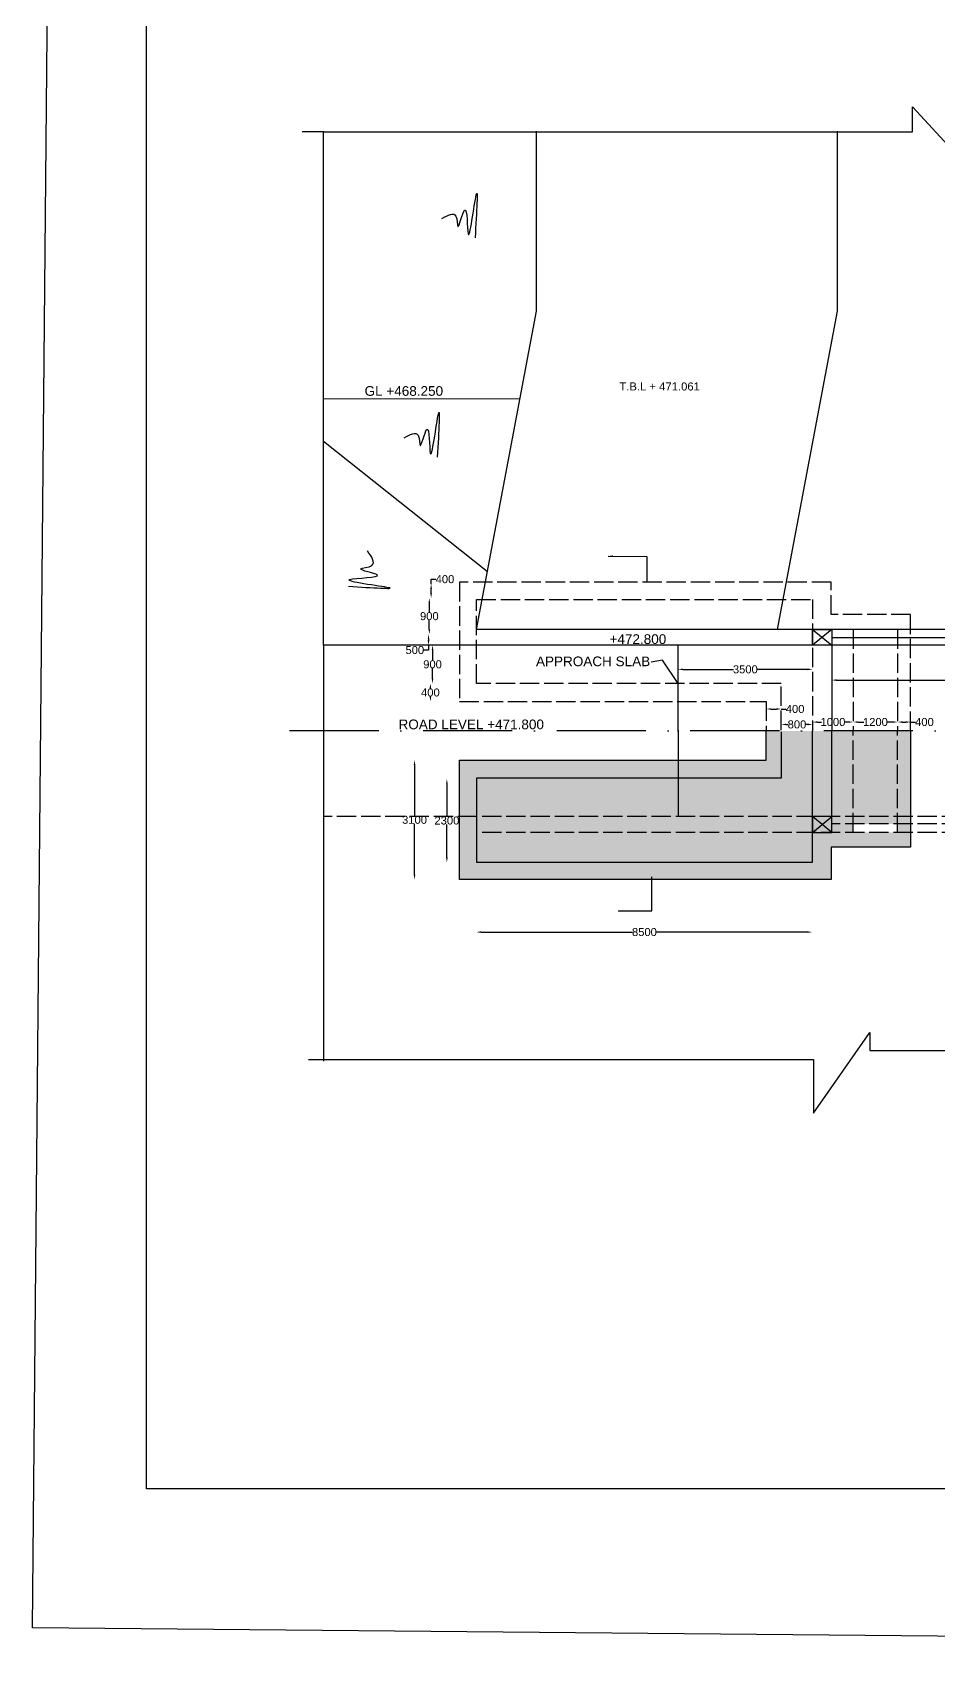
# Model space of a CAD drawing. Header units: millimetres. Extents: x -1552452794 to 251870, y 2311 to 4475819590.
# Drawn here: x 137439 to 165517, y 7690 to 58179 of the extents above; entities that cross this region are included whole.
import ezdxf

# ---------------------------------------------------------------- set-up
doc = ezdxf.new("R2010")
doc.units = ezdxf.units.MM
doc.header["$MEASUREMENT"] = 0
doc.linetypes.add('ACAD_ISO02W100', pattern=[15, 12, -3])
doc.linetypes.add('ACAD_ISO10W100', pattern=[18, 12, -3, 0, -3])
for name, color, linetype in [('DIMENSION', 7, 'Continuous'), ('DRAWING', 7, 'Continuous'), ('TEXT', 7, 'Continuous')]:
    doc.layers.add(name, color=color, linetype=linetype)
doc.styles.get("Standard").update_dxf_attribs({"font": 'ARIAL_1.TTF'})
doc.dimstyles.get("Standard").update_dxf_attribs({"dimtxt": 248, "dimasz": 150, "dimexe": 0.18, "dimexo": 0.0625, "dimgap": 0.09, "dimtad": 0, "dimtih": 1, "dimtoh": 1, "dimdec": 0, "dimzin": 0, "dimdsep": 46, "dimtxsty": 'Standard', "dimcen": 0.09, "dimse1": 1, "dimse2": 1, "dimadec": 0, "dimazin": 0, "dimtfac": 1, "dimtdec": 0, "dimtofl": 0, "dimtmove": 0, "dimatfit": 3, "dimfxl": 0, "dimtolj": 1, "dimtzin": 0, "dimarcsym": 0})
picture_1 = doc.add_image_def('image1.jpg', size_in_pixel=(6668, 4812))
pattern_1 = [(50, (0, 0), (358.6301, -31.37607), [37.5, -412.5]), (355, (0, 0), (-69.3757, 376.0961), [30, -330]), (100.4514, (29.9, -2.6), (289.2547, 344.7198), [31.8701, -350.57106]), (46.1842, (0, 100), (533.6205, -82.7595), [56.25, -618.75]), (96.6356, (44.47, 93.1), (467.3314, 487.059), [47.8051, -525.8565]), (351.1842, (0, 100), (467.331, 487.0593), [45, -495]), (21, (50, 75), (298.45353, -201.30945), [37.5, -412.5]), (326, (50, 75), (121.6577, 362.575), [30, -330]), (71.4514, (74.87, 58.22), (420.1113, 161.26525), [31.8701, -350.57106]), (37.5, (0, 0), (6.07993, 166.44693), [0, -326, 0, -335, 0, -331.25]), (7.5, (0, 0), (131.53477, 197.20586), [0, -191, 0, -318.5, 0, -126.25]), (327.5, (-111.5, 0), (266.91122, -11.27744), [0, -125, 0, -390, 0, -517.5]), (317.5, (-161.5, 0), (291.59308, 50.0525), [0, -162.5, 0, -259, 0, -367.5])]

# ---------------------------------------------------------------- blocks, each defined once
blk = doc.blocks.new('*D40')
at = {"layer": 'Defpoints', "color": 0, "transparency": 16777216}
for p in [(149792, 41085), (149860, 41085), (149890, 40657)]:
    blk.add_point(p, dxfattribs=at)
at = {"layer": 'DIMENSION', "color": 0, "lineweight": -2, "transparency": 16777216}
for p, q in [((149792, 41085), (149792, 41235)), ((149792, 41235), (149942, 41235)), ((149792, 40807), (149792, 40935))]:
    blk.add_line(p, q, dxfattribs=at)
at = {"layer": 'DIMENSION', "color": 0, "transparency": 16777216}
for points in [[(149767, 40935), (149817, 40935), (149792, 41085)], [(149767, 40807), (149817, 40807), (149792, 40657)]]:
    blk.add_solid(points, dxfattribs=at)
at = {"layer": 'DIMENSION', "color": 0, "transparency": 16777216, "insert": (150221, 41235), "char_height": 248, "attachment_point": 5}
blk.add_mtext('\\A1;400', dxfattribs=at)
blk = doc.blocks.new('*D41')
at = {"layer": 'Defpoints', "color": 0, "transparency": 16777216}
for p in [(149736, 40647), (149868, 40647), (149904, 39530)]:
    blk.add_point(p, dxfattribs=at)
at = {"layer": 'DIMENSION', "color": 0, "lineweight": -2, "transparency": 16777216}
for p, q in [((149736, 40497), (149736, 40216)), ((149736, 39680), (149736, 39962))]:
    blk.add_line(p, q, dxfattribs=at)
at = {"layer": 'DIMENSION', "color": 0, "transparency": 16777216}
for points in [[(149711, 40497), (149761, 40497), (149736, 40647)], [(149711, 39680), (149761, 39680), (149736, 39530)]]:
    blk.add_solid(points, dxfattribs=at)
at = {"layer": 'DIMENSION', "color": 0, "transparency": 16777216, "insert": (149736, 40089), "char_height": 248, "attachment_point": 5}
blk.add_mtext('\\A1;900', dxfattribs=at)
blk = doc.blocks.new('*D42')
at = {"layer": 'Defpoints', "color": 0, "transparency": 16777216}
for p in [(149736, 39530), (149711, 39189), (149736, 39189)]:
    blk.add_point(p, dxfattribs=at)
at = {"layer": 'DIMENSION', "color": 0, "lineweight": -2, "transparency": 16777216}
for p, q in [((149711, 39039), (149561, 39039)), ((149711, 39380), (149711, 39339)), ((149711, 39189), (149711, 39039))]:
    blk.add_line(p, q, dxfattribs=at)
at = {"layer": 'DIMENSION', "color": 0, "transparency": 16777216}
for points in [[(149686, 39380), (149736, 39380), (149711, 39530)], [(149686, 39339), (149736, 39339), (149711, 39189)]]:
    blk.add_solid(points, dxfattribs=at)
at = {"layer": 'DIMENSION', "color": 0, "transparency": 16777216, "insert": (149287, 39039), "char_height": 248, "attachment_point": 5}
blk.add_mtext('\\A1;500', dxfattribs=at)
blk = doc.blocks.new('*D43')
at = {"layer": 'Defpoints', "color": 0, "transparency": 16777216}
for p in [(149836, 39189), (149836, 39189), (149836, 38002)]:
    blk.add_point(p, dxfattribs=at)
at = {"layer": 'DIMENSION', "color": 0, "lineweight": -2, "transparency": 16777216}
for p, q in [((149836, 39039), (149836, 38722)), ((149836, 38152), (149836, 38469))]:
    blk.add_line(p, q, dxfattribs=at)
at = {"layer": 'DIMENSION', "color": 0, "transparency": 16777216}
for points in [[(149811, 39039), (149861, 39039), (149836, 39189)], [(149811, 38152), (149861, 38152), (149836, 38002)]]:
    blk.add_solid(points, dxfattribs=at)
at = {"layer": 'DIMENSION', "color": 0, "transparency": 16777216, "insert": (149836, 38596), "char_height": 248, "attachment_point": 5}
blk.add_mtext('\\A1;900', dxfattribs=at)
blk = doc.blocks.new('*D44')
at = {"layer": 'Defpoints', "color": 0, "transparency": 16777216}
for p in [(149836, 38002), (149770, 37444), (149889, 37444)]:
    blk.add_point(p, dxfattribs=at)
at = {"layer": 'DIMENSION', "color": 0, "lineweight": -2, "transparency": 16777216}
for p, q in [((149770, 37852), (149770, 37850)), ((149770, 37594), (149770, 37596))]:
    blk.add_line(p, q, dxfattribs=at)
at = {"layer": 'DIMENSION', "color": 0, "transparency": 16777216}
for points in [[(149745, 37852), (149795, 37852), (149770, 38002)], [(149745, 37594), (149795, 37594), (149770, 37444)]]:
    blk.add_solid(points, dxfattribs=at)
at = {"layer": 'DIMENSION', "color": 0, "transparency": 16777216, "insert": (149770, 37723), "char_height": 248, "attachment_point": 5}
blk.add_mtext('\\A1;400', dxfattribs=at)
blk = doc.blocks.new('*D45')
at = {"layer": 'Defpoints', "color": 0, "transparency": 16777216}
for p in [(150281, 35047), (150301, 35047), (150331, 32461)]:
    blk.add_point(p, dxfattribs=at)
at = {"layer": 'DIMENSION', "color": 0, "lineweight": -2, "transparency": 16777216}
for p, q in [((150281, 34897), (150281, 33881)), ((150281, 32611), (150281, 33627))]:
    blk.add_line(p, q, dxfattribs=at)
at = {"layer": 'DIMENSION', "color": 0, "transparency": 16777216}
for points in [[(150256, 34897), (150306, 34897), (150281, 35047)], [(150256, 32611), (150306, 32611), (150281, 32461)]]:
    blk.add_solid(points, dxfattribs=at)
at = {"layer": 'DIMENSION', "color": 0, "transparency": 16777216, "insert": (150281, 33754), "char_height": 248, "attachment_point": 5}
blk.add_mtext('\\A1;2300', dxfattribs=at)
blk = doc.blocks.new('*D46')
at = {"layer": 'Defpoints', "color": 0, "transparency": 16777216}
for p in [(149268, 35626), (149278, 31925), (149278, 31925)]:
    blk.add_point(p, dxfattribs=at)
at = {"layer": 'DIMENSION', "color": 0, "lineweight": -2, "transparency": 16777216}
for p, q in [((149278, 35476), (149278, 33902)), ((149278, 32075), (149278, 33649))]:
    blk.add_line(p, q, dxfattribs=at)
at = {"layer": 'DIMENSION', "color": 0, "transparency": 16777216}
for points in [[(149253, 35476), (149303, 35476), (149278, 35626)], [(149253, 32075), (149303, 32075), (149278, 31925)]]:
    blk.add_solid(points, dxfattribs=at)
at = {"layer": 'DIMENSION', "color": 0, "transparency": 16777216, "insert": (149278, 33776), "char_height": 248, "attachment_point": 5}
blk.add_mtext('\\A1;3100', dxfattribs=at)
blk = doc.blocks.new('*D47')
at = {"layer": 'Defpoints', "color": 0, "transparency": 16777216}
for p in [(161606, 30297), (161606, 30297), (151201, 30281)]:
    blk.add_point(p, dxfattribs=at)
at = {"layer": 'DIMENSION', "color": 0, "lineweight": -2, "transparency": 16777216}
for p, q in [((151351, 30297), (156033, 30297)), ((161456, 30297), (156774, 30297))]:
    blk.add_line(p, q, dxfattribs=at)
at = {"layer": 'DIMENSION', "color": 0, "transparency": 16777216}
for points in [[(151351, 30322), (151351, 30272), (151201, 30297)], [(161456, 30322), (161456, 30272), (161606, 30297)]]:
    blk.add_solid(points, dxfattribs=at)
at = {"layer": 'DIMENSION', "color": 0, "transparency": 16777216, "insert": (156404, 30297), "char_height": 248, "attachment_point": 5}
blk.add_mtext('\\A1;8500', dxfattribs=at)
blk = doc.blocks.new('*D48')
at = {"layer": 'Defpoints', "color": 0, "transparency": 16777216}
for p in [(157447, 38440), (161618, 38440), (161618, 38440)]:
    blk.add_point(p, dxfattribs=at)
at = {"layer": 'DIMENSION', "color": 0, "lineweight": -2, "transparency": 16777216}
for p, q in [((157597, 38440), (159162, 38440)), ((161468, 38440), (159902, 38440))]:
    blk.add_line(p, q, dxfattribs=at)
at = {"layer": 'DIMENSION', "color": 0, "transparency": 16777216}
for points in [[(157597, 38465), (157597, 38415), (157447, 38440)], [(161468, 38465), (161468, 38415), (161618, 38440)]]:
    blk.add_solid(points, dxfattribs=at)
at = {"layer": 'DIMENSION', "color": 0, "transparency": 16777216, "insert": (159532, 38440), "char_height": 248, "attachment_point": 5}
blk.add_mtext('\\A1;3500', dxfattribs=at)
blk = doc.blocks.new('*D49')
at = {"layer": 'Defpoints', "color": 0, "transparency": 16777216}
for p in [(160646, 37212), (160180, 36733), (160646, 36733)]:
    blk.add_point(p, dxfattribs=at)
at = {"layer": 'DIMENSION', "color": 0, "lineweight": -2, "transparency": 16777216}
for p, q in [((160330, 37212), (160496, 37212)), ((160646, 37212), (160796, 37212))]:
    blk.add_line(p, q, dxfattribs=at)
at = {"layer": 'DIMENSION', "color": 0, "transparency": 16777216}
for points in [[(160330, 37237), (160330, 37187), (160180, 37212)], [(160496, 37237), (160496, 37187), (160646, 37212)]]:
    blk.add_solid(points, dxfattribs=at)
at = {"layer": 'DIMENSION', "color": 0, "transparency": 16777216, "insert": (161075, 37212), "char_height": 248, "attachment_point": 5}
blk.add_mtext('\\A1;400', dxfattribs=at)
blk = doc.blocks.new('*D50')
at = {"layer": 'Defpoints', "color": 0, "transparency": 16777216}
for p in [(160646, 36733), (161618, 36733), (161618, 36733)]:
    blk.add_point(p, dxfattribs=at)
at = {"layer": 'DIMENSION', "color": 0, "lineweight": -2, "transparency": 16777216}
for p, q in [((160796, 36733), (160858, 36733)), ((161468, 36733), (161406, 36733))]:
    blk.add_line(p, q, dxfattribs=at)
at = {"layer": 'DIMENSION', "color": 0, "transparency": 16777216}
for points in [[(160796, 36758), (160796, 36708), (160646, 36733)], [(161468, 36758), (161468, 36708), (161618, 36733)]]:
    blk.add_solid(points, dxfattribs=at)
at = {"layer": 'DIMENSION', "color": 0, "transparency": 16777216, "insert": (161132, 36733), "char_height": 248, "attachment_point": 5}
blk.add_mtext('\\A1;800', dxfattribs=at)
blk = doc.blocks.new('*D51')
at = {"layer": 'Defpoints', "color": 0, "transparency": 16777216}
for p in [(161618, 36733), (162875, 36808), (162875, 36733)]:
    blk.add_point(p, dxfattribs=at)
at = {"layer": 'DIMENSION', "color": 0, "lineweight": -2, "transparency": 16777216}
for p, q in [((161768, 36808), (161888, 36808)), ((162725, 36808), (162605, 36808))]:
    blk.add_line(p, q, dxfattribs=at)
at = {"layer": 'DIMENSION', "color": 0, "transparency": 16777216}
for points in [[(161768, 36833), (161768, 36783), (161618, 36808)], [(162725, 36833), (162725, 36783), (162875, 36808)]]:
    blk.add_solid(points, dxfattribs=at)
at = {"layer": 'DIMENSION', "color": 0, "transparency": 16777216, "insert": (162247, 36808), "char_height": 248, "attachment_point": 5}
blk.add_mtext('\\A1;1000', dxfattribs=at)
blk = doc.blocks.new('*D52')
at = {"layer": 'Defpoints', "color": 0, "transparency": 16777216}
for p in [(162875, 36808), (164254, 36808), (164254, 36808)]:
    blk.add_point(p, dxfattribs=at)
at = {"layer": 'DIMENSION', "color": 0, "lineweight": -2, "transparency": 16777216}
for p, q in [((163025, 36808), (163206, 36808)), ((164104, 36808), (163923, 36808))]:
    blk.add_line(p, q, dxfattribs=at)
at = {"layer": 'DIMENSION', "color": 0, "transparency": 16777216}
for points in [[(163025, 36833), (163025, 36783), (162875, 36808)], [(164104, 36833), (164104, 36783), (164254, 36808)]]:
    blk.add_solid(points, dxfattribs=at)
at = {"layer": 'DIMENSION', "color": 0, "transparency": 16777216, "insert": (163564, 36808), "char_height": 248, "attachment_point": 5}
blk.add_mtext('\\A1;1200', dxfattribs=at)
blk = doc.blocks.new('*D53')
at = {"layer": 'Defpoints', "color": 0, "transparency": 16777216}
for p in [(164254, 36808), (164656, 36808), (164656, 36808)]:
    blk.add_point(p, dxfattribs=at)
at = {"layer": 'DIMENSION', "color": 0, "lineweight": -2, "transparency": 16777216}
for p, q in [((164404, 36808), (164506, 36808)), ((164656, 36808), (164806, 36808))]:
    blk.add_line(p, q, dxfattribs=at)
at = {"layer": 'DIMENSION', "color": 0, "transparency": 16777216}
for points in [[(164404, 36833), (164404, 36783), (164254, 36808)], [(164506, 36833), (164506, 36783), (164656, 36808)]]:
    blk.add_solid(points, dxfattribs=at)
at = {"layer": 'DIMENSION', "color": 0, "transparency": 16777216, "insert": (165084, 36808), "char_height": 248, "attachment_point": 5}
blk.add_mtext('\\A1;400', dxfattribs=at)
blk = doc.blocks.new('*D57')
at = {"layer": 'Defpoints', "color": 0, "transparency": 16777216}
for p in [(162210, 38076), (172869, 38108), (172869, 38108)]:
    blk.add_point(p, dxfattribs=at)
at = {"layer": 'DIMENSION', "color": 0, "lineweight": -2, "transparency": 16777216}
for p, q in [((162360, 38108), (167169, 38108)), ((172719, 38108), (167909, 38108))]:
    blk.add_line(p, q, dxfattribs=at)
at = {"layer": 'DIMENSION', "color": 0, "transparency": 16777216}
for points in [[(162360, 38133), (162360, 38083), (162210, 38108)], [(172719, 38133), (172719, 38083), (172869, 38108)]]:
    blk.add_solid(points, dxfattribs=at)
at = {"layer": 'DIMENSION', "color": 0, "transparency": 16777216, "insert": (167539, 38108), "char_height": 248, "attachment_point": 5}
blk.add_mtext('\\A1;9000', dxfattribs=at)

msp = doc.modelspace()

# ---------------------------------------------------------------- hatches: boundary and pattern name
at = {"layer": 'DRAWING'}
h = msp.add_hatch(dxfattribs=at)
h.set_pattern_fill('AR-CONC', color=256, scale=50, style=0)
h.set_pattern_definition(pattern_1)
h.paths.add_polyline_path([(161617.6, 36535.1), (160180.2, 36535.1), (160180.2, 35626), (157446.8, 35626), (157446.8, 33880.7), (161617.6, 33880.7)])
h.paths.add_polyline_path([(157446.8, 35626), (150672.4, 35626), (150672.4, 33880.7), (151201.4, 33880.7), (151201.4, 35068.4), (157446.8, 35068.4)])
h.paths.add_polyline_path([(157446.8, 35068.4), (151201.4, 35068.4), (151201.4, 33880.7), (157446.8, 33880.7)])
h.paths.add_polyline_path([(151201.4, 33880.7), (150672.4, 33880.7), (150672.4, 31925.2), (162192.4, 31925.2), (162192.4, 32925.9), (164655.8, 32925.9), (164655.8, 33389.1), (161617.6, 33389.1), (161617.6, 32460.9), (151201.4, 32460.9)])
h.paths.add_polyline_path([(161617.6, 33389.1), (151201.4, 33389.1), (151201.4, 32460.9), (161617.6, 32460.9)], flags=17)
h.paths.add_polyline_path([(162875.5, 36535.1), (162209.8, 36535.1), (162209.8, 33880.7), (162875.5, 33880.7)])
h.paths.add_polyline_path([(164253.5, 36535.1), (162875.5, 36535.1), (162875.5, 33880.7), (164253.5, 33880.7)])
h.paths.add_polyline_path([(164655.8, 36535.1), (164253.5, 36535.1), (164253.5, 33880.7), (164655.8, 33880.7)])
h.paths.add_polyline_path([(164655.8, 33880.7), (164253.5, 33880.7), (164253.5, 33649.4), (164655.8, 33649.4)], flags=17)
h.paths.add_polyline_path([(164253.5, 33880.7), (162875.5, 33880.7), (162875.5, 33649.4), (164253.5, 33649.4)], flags=17)
h.paths.add_polyline_path([(162875.5, 33880.7), (162209.8, 33880.7), (162209.8, 33389.1), (162875.5, 33389.1)], flags=17)
h.paths.add_polyline_path([(162209.8, 33880.7), (161617.6, 33880.7), (161913.7, 33634.9)], flags=17)
h.paths.add_polyline_path([(161913.7, 33634.9), (161617.6, 33880.7), (161617.6, 33389.1)])
h.paths.add_polyline_path([(161913.7, 33634.9), (161617.6, 33389.1), (162209.8, 33389.1)], flags=17)
h.paths.add_polyline_path([(162209.8, 33880.7), (161913.7, 33634.9), (162209.8, 33389.1)], flags=17)
h.paths.add_polyline_path([(164655.8, 33649.4), (164253.5, 33649.4), (164253.5, 33389.1), (164655.8, 33389.1)], flags=17)
h.paths.add_polyline_path([(172176.3, 33649.4), (170333.3, 33649.4), (170333.3, 33389.1), (172224.2, 33389.1, -0.1064183)])
h.paths.add_polyline_path([(172224.2, 33389.1), (169984.8, 33389.1), (169984.8, 32577), (175662.9, 32577), (175662.9, 33389.1), (173385.7, 33389.1, -0.6673824)])
h.paths.add_polyline_path([(170333.3, 33649.4), (169984.8, 33649.4), (169984.8, 33389.1), (170333.3, 33389.1)])
h.paths.add_polyline_path([(170333.3, 33880.7), (169984.8, 33880.7), (169984.8, 33649.4), (170333.3, 33649.4)])
h.paths.add_polyline_path([(172176.3, 33880.7), (170333.3, 33880.7), (170333.3, 33649.4), (172176.3, 33649.4)])
h.paths.add_polyline_path([(173276.9, 33880.7), (172333, 33880.7), (172333, 33649.4), (173276.9, 33649.4)])
h.paths.add_polyline_path([(173276.9, 33649.4), (172333, 33649.4, 0.1443141), (172393.6, 33389.1), (173216.2, 33389.1, 0.1443141)])
h.paths.add_polyline_path([(173216.2, 33389.1), (172393.6, 33389.1, 0.5826723)], flags=16)
h.paths.add_polyline_path([(173385.7, 33389.1), (173216.2, 33389.1, -0.5826723), (172393.6, 33389.1), (172224.2, 33389.1, 0.6673824)], flags=17)
h.paths.add_polyline_path([(172333, 33880.7), (172176.3, 33880.7), (172176.3, 33649.4), (172333, 33649.4)])
h.paths.add_polyline_path([(173433.5, 33880.7), (173276.9, 33880.7), (173276.9, 33649.4), (173433.5, 33649.4)])
h.paths.add_polyline_path([(175662.9, 33880.7), (173433.5, 33880.7), (173433.5, 33649.4), (175662.9, 33649.4)])
h.paths.add_polyline_path([(175662.9, 33649.4), (173433.5, 33649.4, -0.1064183), (173385.7, 33389.1), (175662.9, 33389.1)])
h.paths.add_polyline_path([(172176.3, 36535.1), (170333.3, 36535.1), (170333.3, 33880.7), (172176.3, 33880.7)])
h.paths.add_polyline_path([(170333.3, 36535.1), (169984.8, 36535.1), (169984.8, 33880.7), (170333.3, 33880.7)])
h.paths.add_polyline_path([(173276.9, 36535.1), (172333, 36535.1), (172333, 33880.7), (173276.9, 33880.7)])
h.paths.add_polyline_path([(173433.5, 36535.1), (173276.9, 36535.1), (173276.9, 33880.7), (173433.5, 33880.7)])
h.paths.add_polyline_path([(175662.9, 36535.1), (173433.5, 36535.1), (173433.5, 33880.7), (175662.9, 33880.7)])
h = msp.add_hatch(dxfattribs=at)
h.set_pattern_fill('AR-CONC', color=256, scale=50, style=0)
h.set_pattern_definition(pattern_1)
h.paths.add_polyline_path([(162209.8, 36535.1), (161617.6, 36535.1), (161617.6, 33880.7), (162209.8, 33880.7)])
h.paths.add_polyline_path([(161617.6, 33880.7), (151201.4, 33880.7), (151201.4, 33389.1), (161617.6, 33389.1)])

# ---------------------------------------------------------------- linework, layer by layer
for points in [[(140973.1, 88070.1), (250018.9, 88070.1), (250018.9, 13044.5), (140973.1, 13044.5)], [(162209.8, 39189.4), (161617.6, 39189.4), (161617.6, 39681.1), (162209.8, 39681.1)], [(162209.8, 33880.7), (161617.6, 33880.7), (161617.6, 33389.1), (162209.8, 33389.1)]]:
    msp.add_lwpolyline(points, close=True, dxfattribs=at)
for points in [[(146460.3, 55103.2), (164708.8, 55103.2), (164708.8, 55881.8), (165945.4, 54541.2), (165945.4, 55196.4), (178217.4, 55196.4)], [(146460.3, 39189.4), (146460.3, 55103.2), (145800.1, 55103.2)], [(151201.4, 39681.1), (153060.7, 49545.7), (153060.7, 55118.9)], [(160530, 39681.1), (162389.3, 49545.7), (162389.3, 55118.9)], [(146460.3, 46827), (152549.6, 46833.9)], [(151537.3, 41462.8), (146460.3, 45503)], [(178222.4, 39681.1), (151201.4, 39681.1)], [(161617.6, 39681.1), (162209.8, 39189.4)], [(162209.8, 39681.1), (161617.6, 39189.4)], [(178222.4, 39420.7), (162222.4, 39420.7)], [(178222.4, 39189.4), (146460.3, 39189.4)], [(146460.3, 39189.4), (146460.3, 26297.2)], [(157446.8, 36513.3), (157446.8, 39189.4)], [(162209.8, 39189.4), (162209.8, 36535.1)], [(157446.8, 36556.8), (157446.8, 33880.7)], [(162209.8, 33880.7), (162209.8, 36535.1)], [(161617.6, 33389.1), (162209.8, 33880.7)], [(162209.8, 33389.1), (161617.6, 33880.7)], [(145987.7, 26347.4), (161646.9, 26347.4), (161646.9, 24684.9), (163392.5, 27187.9), (163392.5, 26625.5), (178222.4, 26625.5)]]:
    msp.add_lwpolyline(points, dxfattribs=at)
at = {"layer": 'DRAWING', "linetype": 'ACAD_ISO02W100', "ltscale": 50}
for points in [[(164655.8, 36535.1), (164655.8, 40144.3), (162192.4, 40144.3), (162192.4, 41144.9), (150672.4, 41144.9), (150672.4, 37444.1), (160180.2, 37444.1), (160180.2, 36535.1)], [(160646.3, 36561.2), (160646.3, 38001.7), (151201.4, 38001.7), (151201.4, 40609.2), (161617.6, 40609.2), (161617.6, 36535.1)], [(162875.5, 39681.1), (162875.5, 36535.1)], [(164253.5, 39681.1), (164253.5, 36535.1)], [(162875.5, 33389.1), (162875.5, 36535.1)], [(164253.5, 33389.1), (164253.5, 36535.1)], [(178222.4, 33880.7), (146460.3, 33880.7)], [(178222.4, 33389.1), (151201.4, 33389.1)], [(178222.4, 33649.4), (162222.4, 33649.4)]]:
    msp.add_lwpolyline(points, dxfattribs=at)
at = {"layer": 'DRAWING', "linetype": 'ACAD_ISO10W100', "ltscale": 230}
msp.add_lwpolyline([(210268, 36535.1), (145164.6, 36535.1)], dxfattribs=at)
at = {"layer": 'DRAWING', "ltscale": 50}
for points in [[(164655.8, 36535.1), (164655.8, 32925.9), (162192.4, 32925.9), (162192.4, 31925.2), (150672.4, 31925.2), (150672.4, 35626), (160180.2, 35626), (160180.2, 36535.1)], [(160646.3, 36508.9), (160646.3, 35068.4), (151201.4, 35068.4), (151201.4, 32460.9), (161617.6, 32460.9), (161617.6, 36535.1)]]:
    msp.add_lwpolyline(points, dxfattribs=at)
at = {"layer": 'DRAWING'}
for points in [[(150128.6, 52419), (150562.8, 52493.5), (150620.5, 52171.6), (150830.9, 52673.1), (150936, 51947.9), (151188.2, 53145.1), (151154.3, 51820.1)], [(148956.8, 45622.2), (149391, 45696.7), (149448.7, 45374.8), (149659, 45876.3), (149764.2, 45151.1), (150016.4, 46348.3), (149982.4, 45023.3)], [(147229.4, 41014.7), (148477.2, 40973), (147275.7, 41227.9), (148120, 41371.5), (147614.4, 41552.2), (147957.6, 41663.4), (147818.5, 42112.9)]]:
    msp.add_spline(points, degree=3, dxfattribs=at)

# ---------------------------------------------------------------- texts
at = {"layer": 'TEXT'}
for s, height, p in [('  GL +468.250', 300, (147496, 46919.9)), ('T.B.L + 471.061', 250, (155628.1, 47085.2)), ('  +472.800', 300, (155088.9, 39228.7)), ('APPROACH SLAB', 300, (153042.8, 38538.6)), ('ROAD LEVEL +471.800', 300, (148781.9, 36585))]:
    msp.add_text(s, height=height, dxfattribs=at).set_placement(p)

# ---------------------------------------------------------------- dimensions: what is measured, and where the dimension line sits
at = {"layer": 'DIMENSION'}
for base, p1, p2, text, picture, middle in [((149792.1, 41084.7), (149889.8, 40656.8), (149859.8, 41084.7), '400', '*D40', (150220.8, 41234.7)), ((149735.6, 40647.4), (149903.9, 39530.4), (149867.9, 40647.4), '900', '*D41', (149735.6, 40088.9)), ((149711, 39189.4), (149735.6, 39530.4), (149735.6, 39189.4), '500', '*D42', (149287.4, 39039.4)), ((149836, 39189.4), (149836, 38001.7), (149836, 39189.4), '900', '*D43', (149836, 38595.6)), ((149769.6, 37444.1), (149836, 38001.7), (149889.1, 37444.1), '400', '*D44', (149769.6, 37722.9)), ((149277.9, 31925.2), (149267.8, 35626), (149277.9, 31925.2), '3100', '*D46', (149277.9, 33775.6)), ((150280.7, 35047.5), (150331.3, 32460.9), (150300.9, 35047.5), '2300', '*D45', (150280.7, 33754.2))]:
    dim = msp.add_linear_dim(base=base, p1=p1, p2=p2, angle=90, text=text, dimstyle='Standard', dxfattribs=at)
    dim.commit()
    dim.dimension.update_dxf_attribs({"geometry": picture, "text_midpoint": middle})
for base, p1, p2, text, picture, middle in [((161617.6, 38440.4), (157446.8, 38440.4), (161617.6, 38440.4), '3500', '*D48', (159532.2, 38440.4)), ((172869.1, 38107.7), (162209.8, 38076.2), (172869.1, 38107.7), '9000', '*D57', (167539.5, 38107.7)), ((160646.3, 37212.4), (160180.2, 36733.2), (160646.3, 36733.2), '400', '*D49', (161074.9, 37212.4)), ((161617.6, 36733.2), (160646.3, 36733.2), (161617.6, 36733.2), '800', '*D50', (161131.9, 36733.2)), ((162875.5, 36807.7), (161617.6, 36733.2), (162875.5, 36733.2), '1000', '*D51', (162246.5, 36807.7)), ((164253.5, 36807.7), (162875.5, 36807.7), (164253.5, 36807.7), '1200', '*D52', (163564.5, 36807.7)), ((164655.8, 36807.7), (164253.5, 36807.7), (164655.8, 36807.7), '400', '*D53', (165084.4, 36807.7)), ((161605.6, 30296.8), (151201.4, 30280.6), (161605.6, 30296.8), '8500', '*D47', (156403.5, 30296.8))]:
    dim = msp.add_linear_dim(base=base, p1=p1, p2=p2, text=text, dimstyle='Standard', dxfattribs=at)
    dim.commit()
    dim.dimension.update_dxf_attribs({"geometry": picture, "text_midpoint": middle})

# ---------------------------------------------------------------- pictures from other files: only their frames are drawn
image = msp.add_image(picture_1, insert=(137438.7, 8726.9), size_in_units=(113688, 82043.6), rotation=-0.522628, dxfattribs=dict(fade=30))
image.dxf.flags = 7

# ---------------------------------------------------------------- leaders
msp.add_leader([(157446.8, 38001.7), (156964.9, 38724.5), (156609.9, 38667.3)], dimstyle='Standard', override={"dimgap": 0.09, "dimtad": 0}, dxfattribs=at)
at = {"layer": 'DRAWING'}
for points in [[(155279.5, 41951.1), (156480.6, 41937.7), (156480.6, 41144.9)], [(155592, 30954.3), (156636.8, 30954.3), (156636.8, 32014.8)]]:
    msp.add_leader(points, dimstyle='Standard', override={"dimgap": 0.09, "dimtad": 0}, dxfattribs=at)

doc.saveas('drawing.dxf')
